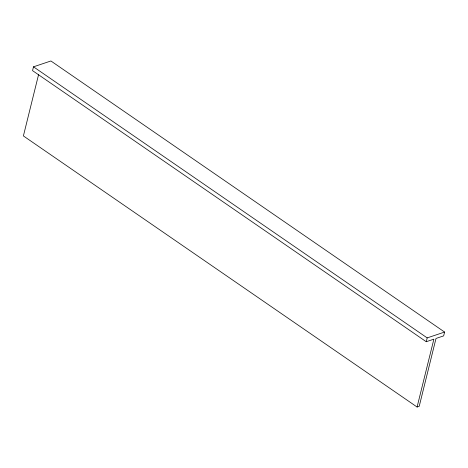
<?xml version="1.0" encoding="UTF-8"?>
<svg xmlns="http://www.w3.org/2000/svg" width="468" height="468" viewBox="0 0 468 468"><rect width="100%" height="100%" fill="white"/><g stroke="black" fill="none" stroke-linecap="round" stroke-linejoin="round"><path stroke-width="0.7" d="M417.087 407.02L419.217 406.306L436.012 338.446L443.652 335.884L444.6 332.064L50.913 60.98L33.497 66.819L32.549 70.639L426.243 341.722L433.883 339.16L417.087 407.02L23.4 135.936L38.622 74.441M426.243 341.722L427.185 337.896L444.6 332.064M33.497 66.819L427.185 337.896"/></g></svg>
